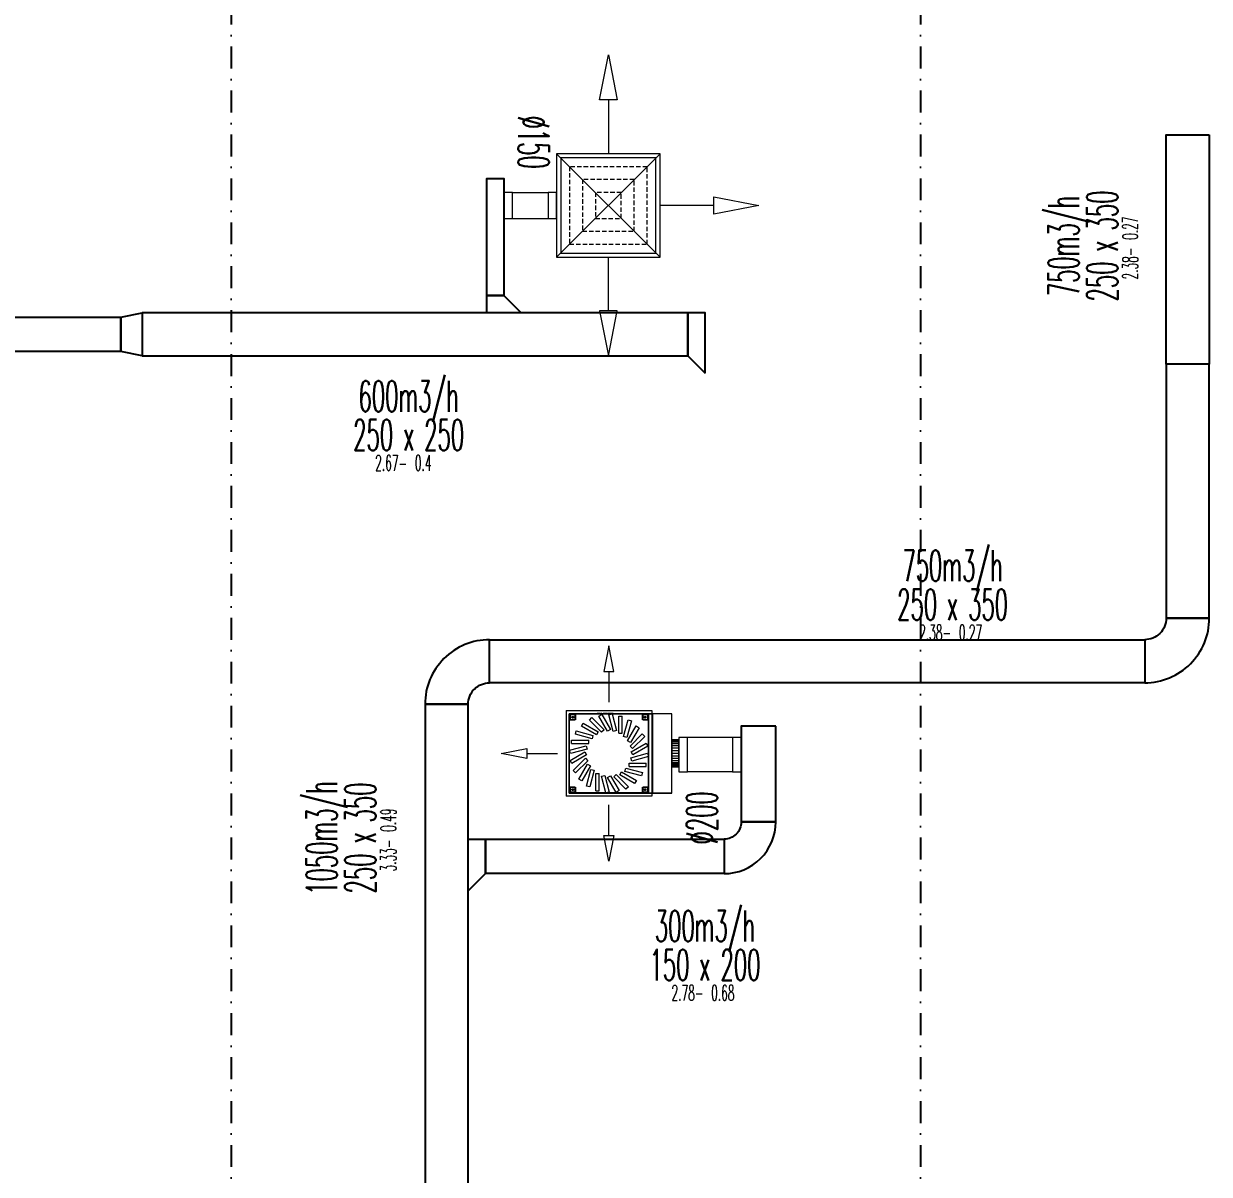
# Model space of a CAD drawing. Header units: inches. Extents: x -772 to 6765, y -813 to 4093.
# Drawn here: x 730 to 1418, y 2700 to 3368 of the extents above; entities that cross this region are included whole.
import ezdxf
from ezdxf.enums import TextEntityAlignment as Align

# ---------------------------------------------------------------- set-up
doc = ezdxf.new("R2010")
doc.units = ezdxf.units.IN
doc.header["$MEASUREMENT"] = 0
doc.linetypes.add('DASHDOT', pattern=[25.4, 12.7, -6.35, 0, -6.35])
doc.linetypes.add('HIDDEN', pattern=[9.525, 6.35, -3.175])
doc.layers.add('H_STR_Aks', color=250, linetype='DASHDOT')
doc.layers.add('MTY-UFLEME-KANALI', color=20, linetype='Continuous')
doc.layers.add('HIZ-PA', color=253, linetype='Continuous', lineweight=0, transparency=0.5)
for name, color, linetype, lineweight in [('MTY-UFLEME-KANALI-CAP', 21, 'Continuous', 0), ('MTY-UFLEME-KANALI-Flex', 21, 'ZIGZAG', 0), ('STM-U-MENFEZ', 2, 'Continuous', 0), ('VDI3805_Objects', 7, 'Continuous', 0)]:
    doc.layers.add(name, color=color, linetype=linetype, lineweight=lineweight)
doc.styles.add('CAP', font='simplxtw.shx', dxfattribs={"width": 0.65})
doc.linetypes.add('ZIGZAG', pattern='A,0.0001,-0.2,[131,ltypeshp.shx,S=0.2,R=0,X=-0.2,Y=0],-0.4,[131,ltypeshp.shx,S=0.2,R=180.00002,X=0.2,Y=0],-0.2', length=0.8001)

# ---------------------------------------------------------------- blocks, each defined once
blk = doc.blocks.new('A$C19886442')
at = {"layer": 'STM-U-MENFEZ'}
for points in [[(5.15, 48.82), (8.04, 48.82), (5.15, 63.71), (2.26, 48.82), (5.15, 48.82), (5.15, 31)], [(-42.56, 1.2), (-42.56, -1.69), (-57.46, 1.2), (-42.56, 4.09), (-42.56, 1.2), (-24.75, 1.2)], [(5.15, -46.51), (8.04, -46.51), (5.15, -61.41), (2.26, -46.51), (5.15, -46.51), (5.15, -28.7)]]:
    blk.add_lwpolyline(points, dxfattribs=at)
at = {"layer": 'VDI3805_Objects', "color": 7}
for p, q in [((-19.75, 26.1), (30.05, 26.1)), ((-19.75, 26.1), (-19.75, -23.7)), ((-6.15, 20.55), (-4.74, 21.96)), ((-4.74, 21.96), (2.33, 14.89)), ((-1.81, 24.25), (-1.81, 24.35)), ((-1.81, 24.35), (7.75, 24.35)), ((7.75, 24.25), (-1.81, 24.25)), ((-0.76, 22.81), (0.97, 23.81)), ((4.24, 14.15), (-0.76, 22.81)), ((0.97, 23.81), (5.97, 15.15)), ((5.03, 23.6), (6.97, 24.12)), ((7.62, 13.94), (5.03, 23.6)), ((6.97, 24.12), (9.55, 14.46)), ((7.75, 24.25), (7.75, 24.35)), ((10.84, 22.87), (12.84, 22.87)), ((10.84, 12.87), (10.84, 22.87)), ((12.84, 12.87), (12.84, 22.87)), ((13.66, 11), (16.25, 20.66)), ((16.25, 20.66), (18.18, 20.14)), ((30.05, 26.1), (30.05, -23.7)), ((-14.31, 12.31), (-13.79, 14.24)), ((-13.79, 14.24), (-4.13, 11.65)), ((-10.77, 16.96), (-9.77, 18.69)), ((-2.11, 11.96), (-10.77, 16.96)), ((-9.77, 18.69), (-1.11, 13.69)), ((0.92, 13.47), (-6.15, 20.55)), ((2.33, 14.89), (0.92, 13.47)), ((5.97, 15.15), (4.24, 14.15)), ((9.55, 14.46), (7.62, 13.94)), ((18.18, 20.14), (15.59, 10.48)), ((15.91, 8.46), (20.91, 17.12)), ((22.64, 16.12), (17.64, 7.46)), ((20.91, 17.12), (22.64, 16.12)), ((-16.52, 8.89), (-6.52, 8.89)), ((-16.52, 6.89), (-16.52, 8.89)), ((-16.52, 6.89), (-6.52, 6.89)), ((-4.65, 9.72), (-14.31, 12.31)), ((-6.52, 6.89), (-6.52, 8.89)), ((-4.13, 11.65), (-4.65, 9.72)), ((-1.11, 13.69), (-2.11, 11.96)), ((10.84, 12.87), (12.84, 12.87)), ((15.59, 10.48), (13.66, 11)), ((17.64, 7.46), (15.91, 8.46)), ((17.42, 5.43), (24.49, 12.5)), ((18.1, 2.11), (26.76, 7.11)), ((25.9, 11.09), (18.83, 4.02)), ((24.49, 12.5), (25.9, 11.09)), ((26.76, 7.11), (27.76, 5.38)), ((-17.77, 3.02), (-8.11, 5.61)), ((-17.25, 1.09), (-17.77, 3.02)), ((-17.46, -2.97), (-8.8, 2.03)), ((-7.59, 3.68), (-17.25, 1.09)), ((-7.8, 0.3), (-16.46, -4.7)), ((-8.8, 2.03), (-7.8, 0.3)), ((-8.11, 5.61), (-7.59, 3.68)), ((18.83, 4.02), (17.42, 5.43)), ((17.89, -1.27), (27.55, 1.32)), ((19.1, 0.38), (18.1, 2.11)), ((27.76, 5.38), (19.1, 0.38)), ((27.55, 1.32), (28.07, -0.61)), ((-16.46, -4.7), (-17.46, -2.97)), ((-15.61, -8.68), (-8.54, -1.61)), ((-7.12, -3.02), (-14.19, -10.1)), ((-12.34, -13.72), (-7.34, -5.06)), ((-5.61, -6.06), (-10.61, -14.72)), ((-8.54, -1.61), (-7.12, -3.02)), ((-7.34, -5.06), (-5.61, -6.06)), ((16.81, -4.48), (26.81, -4.48)), ((16.81, -6.48), (16.81, -4.48)), ((16.81, -6.48), (26.81, -6.48)), ((18.41, -3.2), (17.89, -1.27)), ((28.07, -0.61), (18.41, -3.2)), ((26.81, -6.48), (26.81, -4.48)), ((-14.19, -10.1), (-15.61, -8.68)), ((-10.61, -14.72), (-12.34, -13.72)), ((-7.89, -17.74), (-5.3, -8.08)), ((-3.37, -8.59), (-5.95, -18.25)), ((-5.3, -8.08), (-3.37, -8.59)), ((-2.54, -20.46), (-2.54, -10.46)), ((-2.54, -10.46), (-0.54, -10.46)), ((-0.54, -20.46), (-0.54, -10.46)), ((0.74, -12.06), (2.67, -11.54)), ((3.33, -21.71), (0.74, -12.06)), ((2.67, -11.54), (5.26, -21.2)), ((4.32, -12.74), (6.06, -11.74)), ((9.32, -21.4), (4.32, -12.74)), ((6.06, -11.74), (11.06, -20.4)), ((7.96, -12.48), (9.38, -11.07)), ((15.03, -19.55), (7.96, -12.48)), ((9.38, -11.07), (16.45, -18.14)), ((11.41, -11.29), (12.41, -9.56)), ((20.07, -16.29), (11.41, -11.29)), ((12.41, -9.56), (21.07, -14.56)), ((14.43, -9.24), (14.95, -7.31)), ((24.09, -11.83), (14.43, -9.24)), ((14.95, -7.31), (24.6, -9.9)), ((24.6, -9.9), (24.09, -11.83)), ((-5.95, -18.25), (-7.89, -17.74)), ((-2.54, -20.46), (-0.54, -20.46)), ((11.06, -20.4), (9.32, -21.4)), ((16.45, -18.14), (15.03, -19.55)), ((21.07, -14.56), (20.07, -16.29)), ((30.05, -23.7), (-19.75, -23.7)), ((5.26, -21.2), (3.33, -21.71))]:
    blk.add_line(p, q, dxfattribs=at)
at = {"layer": 'VDI3805_Objects', "color": 0}
for p, q in [((29.95, 26), (-19.65, 26)), ((-19.65, 26), (-19.65, -23.6)), ((29.95, 26), (29.95, -23.6)), ((29.95, -23.6), (-19.65, -23.6))]:
    blk.add_line(p, q, dxfattribs=at)
at = {"layer": 'VDI3805_Objects', "color": 253}
for p, q in [((28.2, 24.25), (-17.9, 24.25)), ((-17.9, -21.85), (-17.9, 24.25)), ((-17.8, 24.15), (28.1, 24.15)), ((-17.8, -21.75), (-17.8, 24.15)), ((-14.75, 23.7), (-17.35, 23.7)), ((-17.35, 23.7), (-17.35, 20.7)), ((-17.35, 23.7), (-14.35, 23.7)), ((-17.35, 20.7), (-14.75, 20.7)), ((-14.35, 20.7), (-17.35, 20.7)), ((-16.35, 22.2), (-16.34, 22.3)), ((-16.34, 22.11), (-16.35, 22.2)), ((-16.34, 22.3), (-16.31, 22.39)), ((-16.31, 22.01), (-16.34, 22.11)), ((-16.31, 22.39), (-16.27, 22.48)), ((-16.27, 21.93), (-16.31, 22.01)), ((-16.27, 22.48), (-16.21, 22.56)), ((-16.21, 21.85), (-16.27, 21.93)), ((-16.21, 22.56), (-16.13, 22.62)), ((-16.13, 21.79), (-16.21, 21.85)), ((-16.13, 22.62), (-16.04, 22.67)), ((-16.04, 21.74), (-16.13, 21.79)), ((-16.04, 22.67), (-15.95, 22.69)), ((-15.95, 21.71), (-16.04, 21.74)), ((-15.95, 22.69), (-15.85, 22.7)), ((-15.85, 21.7), (-15.95, 21.71)), ((-15.85, 22.7), (-15.75, 22.69)), ((-15.75, 21.71), (-15.85, 21.7)), ((-15.75, 22.69), (-15.66, 22.67)), ((-15.66, 21.74), (-15.75, 21.71)), ((-15.66, 22.67), (-15.57, 22.62)), ((-15.57, 21.79), (-15.66, 21.74)), ((-15.57, 22.62), (-15.5, 22.56)), ((-15.5, 21.85), (-15.57, 21.79)), ((-15.5, 22.56), (-15.44, 22.48)), ((-15.44, 21.93), (-15.5, 21.85)), ((-15.44, 22.48), (-15.39, 22.39)), ((-15.39, 22.01), (-15.44, 21.93)), ((-15.39, 22.39), (-15.36, 22.3)), ((-15.36, 22.11), (-15.39, 22.01)), ((-15.36, 22.3), (-15.35, 22.2)), ((-15.35, 22.2), (-15.36, 22.11)), ((-14.75, 23.7), (-14.75, 20.7)), ((-14.35, 23.7), (-14.35, 20.7)), ((24.65, 20.7), (24.65, 23.7)), ((24.65, 23.7), (27.65, 23.7)), ((27.65, 20.7), (24.65, 20.7)), ((27.65, 23.7), (25.05, 23.7)), ((25.05, 20.7), (25.05, 23.7)), ((25.05, 20.7), (27.65, 20.7)), ((25.65, 22.2), (25.66, 22.3)), ((25.66, 22.11), (25.65, 22.2)), ((25.66, 22.3), (25.69, 22.39)), ((25.69, 22.01), (25.66, 22.11)), ((25.69, 22.39), (25.73, 22.48)), ((25.73, 21.93), (25.69, 22.01)), ((25.73, 22.48), (25.79, 22.56)), ((25.79, 21.85), (25.73, 21.93)), ((25.79, 22.56), (25.87, 22.62)), ((25.87, 21.79), (25.79, 21.85)), ((25.87, 22.62), (25.96, 22.67)), ((25.96, 21.74), (25.87, 21.79)), ((25.96, 22.67), (26.05, 22.69)), ((26.05, 21.71), (25.96, 21.74)), ((26.05, 22.69), (26.15, 22.7)), ((26.15, 21.7), (26.05, 21.71)), ((26.15, 22.7), (26.25, 22.69)), ((26.25, 21.71), (26.15, 21.7)), ((26.25, 22.69), (26.34, 22.67)), ((26.34, 21.74), (26.25, 21.71)), ((26.34, 22.67), (26.43, 22.62)), ((26.43, 21.79), (26.34, 21.74)), ((26.43, 22.62), (26.5, 22.56)), ((26.5, 21.85), (26.43, 21.79)), ((26.5, 22.56), (26.56, 22.48)), ((26.56, 21.93), (26.5, 21.85)), ((26.56, 22.48), (26.61, 22.39)), ((26.61, 22.01), (26.56, 21.93)), ((26.61, 22.39), (26.64, 22.3)), ((26.64, 22.11), (26.61, 22.01)), ((26.64, 22.3), (26.65, 22.2)), ((26.65, 22.2), (26.64, 22.11)), ((27.65, 20.7), (27.65, 23.7)), ((28.1, 24.15), (28.1, -21.75)), ((28.2, -21.85), (28.2, 24.25)), ((28.2, 24.25), (30.47, 24.25)), ((41.7, 24.25), (28.2, 24.25)), ((30.47, 24.25), (30.47, -21.85)), ((41.7, 24.25), (30.47, 24.25)), ((41.6, -21.85), (41.6, 24.25)), ((41.6, 24.25), (41.7, 24.25)), ((41.7, -21.85), (41.7, 24.25)), ((41.7, -21.85), (41.7, 24.25)), ((41.7, 8.95), (41.7, 9.1)), ((45.7, 9.1), (41.7, 9.1)), ((45.7, 9), (41.7, 9)), ((41.7, 9), (41.7, 8.85)), ((41.7, 8.5), (41.7, 8.95)), ((45.7, 8.95), (41.7, 8.95)), ((45.7, 8.85), (41.7, 8.85)), ((41.7, 8.85), (41.7, 8.41)), ((41.7, 7.77), (41.7, 8.5)), ((45.7, 8.5), (41.7, 8.5)), ((45.7, 8.41), (41.7, 8.41)), ((41.7, 8.41), (41.7, 7.69)), ((41.7, 6.79), (41.7, 7.77)), ((45.7, 7.77), (41.7, 7.77)), ((45.7, 7.69), (41.7, 7.69)), ((41.7, 7.69), (41.7, 6.72)), ((45.7, 8.95), (45.7, 9.1)), ((45.7, 8.85), (45.7, 9)), ((45.7, 8.5), (45.7, 8.95)), ((45.7, 8.41), (45.7, 8.85)), ((45.7, 7.77), (45.7, 8.5)), ((45.7, 7.69), (45.7, 8.41)), ((45.7, 6.79), (45.7, 7.77)), ((45.7, 6.72), (45.7, 7.69)), ((41.7, 5.59), (41.7, 6.79)), ((45.7, 6.79), (41.7, 6.79)), ((45.7, 6.72), (41.7, 6.72)), ((41.7, 6.72), (41.7, 5.54)), ((41.7, 4.23), (41.7, 5.59)), ((45.7, 5.59), (41.7, 5.59)), ((45.7, 5.54), (41.7, 5.54)), ((41.7, 5.54), (41.7, 4.19)), ((41.7, 2.74), (41.7, 4.23)), ((45.7, 4.23), (41.7, 4.23)), ((45.7, 4.19), (41.7, 4.19)), ((41.7, 4.19), (41.7, 2.73)), ((41.7, 1.2), (41.7, 2.74)), ((45.7, 2.74), (41.7, 2.74)), ((45.7, 2.73), (41.7, 2.73)), ((41.7, 2.73), (41.7, 1.2)), ((41.7, -0.34), (41.7, 1.2)), ((45.7, 1.2), (41.7, 1.2)), ((41.7, 1.2), (41.7, -0.32)), ((45.7, 5.59), (45.7, 6.79)), ((45.7, 5.54), (45.7, 6.72)), ((45.7, 4.23), (45.7, 5.59)), ((45.7, 4.19), (45.7, 5.54)), ((45.7, 2.74), (45.7, 4.23)), ((45.7, 2.73), (45.7, 4.19)), ((45.7, 1.2), (45.7, 2.74)), ((45.7, 1.2), (45.7, 2.73)), ((45.7, -0.34), (45.7, 1.2)), ((45.7, -0.32), (45.7, 1.2)), ((45.7, -0.32), (41.7, -0.32)), ((41.7, -0.32), (41.7, -1.78)), ((41.7, -1.82), (41.7, -0.34)), ((45.7, -0.34), (41.7, -0.34)), ((45.7, -1.78), (41.7, -1.78)), ((41.7, -1.78), (41.7, -3.13)), ((41.7, -3.19), (41.7, -1.82)), ((45.7, -1.82), (41.7, -1.82)), ((45.7, -3.13), (41.7, -3.13)), ((41.7, -3.13), (41.7, -4.31)), ((41.7, -4.38), (41.7, -3.19)), ((45.7, -3.19), (41.7, -3.19)), ((45.7, -4.31), (41.7, -4.31)), ((41.7, -4.31), (41.7, -5.28)), ((41.7, -5.36), (41.7, -4.38)), ((45.7, -4.38), (41.7, -4.38)), ((45.7, -5.28), (41.7, -5.28)), ((41.7, -5.28), (41.7, -6)), ((41.7, -6.09), (41.7, -5.36)), ((45.7, -5.36), (41.7, -5.36)), ((45.7, -6), (41.7, -6)), ((41.7, -6), (41.7, -6.45)), ((41.7, -6.54), (41.7, -6.09)), ((45.7, -6.09), (41.7, -6.09)), ((45.7, -6.45), (41.7, -6.45)), ((41.7, -6.45), (41.7, -6.6)), ((41.7, -6.54), (41.7, -6.7)), ((45.7, -6.54), (41.7, -6.54)), ((45.7, -6.6), (41.7, -6.6)), ((45.7, -6.7), (41.7, -6.7)), ((45.7, -1.78), (45.7, -0.32)), ((45.7, -1.82), (45.7, -0.34)), ((45.7, -3.13), (45.7, -1.78)), ((45.7, -3.19), (45.7, -1.82)), ((45.7, -4.31), (45.7, -3.13)), ((45.7, -4.38), (45.7, -3.19)), ((45.7, -5.28), (45.7, -4.31)), ((45.7, -5.36), (45.7, -4.38)), ((45.7, -6), (45.7, -5.28)), ((45.7, -6.09), (45.7, -5.36)), ((45.7, -6.45), (45.7, -6)), ((45.7, -6.54), (45.7, -6.09)), ((45.7, -6.6), (45.7, -6.45)), ((45.7, -6.7), (45.7, -6.54)), ((-14.75, -18.3), (-17.35, -18.3)), ((-17.35, -18.3), (-17.35, -21.3)), ((-17.35, -18.3), (-14.35, -18.3)), ((-16.35, -19.8), (-16.34, -19.7)), ((-16.34, -19.89), (-16.35, -19.8)), ((-16.34, -19.7), (-16.31, -19.61)), ((-16.31, -19.99), (-16.34, -19.89)), ((-16.31, -19.61), (-16.27, -19.52)), ((-16.27, -20.07), (-16.31, -19.99)), ((-16.27, -19.52), (-16.21, -19.44)), ((-16.21, -20.15), (-16.27, -20.07)), ((-16.21, -19.44), (-16.13, -19.38)), ((-16.13, -20.21), (-16.21, -20.15)), ((-16.13, -19.38), (-16.04, -19.33)), ((-16.04, -20.26), (-16.13, -20.21)), ((-16.04, -19.33), (-15.95, -19.31)), ((-15.95, -20.29), (-16.04, -20.26)), ((-15.95, -19.31), (-15.85, -19.3)), ((-15.85, -20.3), (-15.95, -20.29)), ((-15.85, -19.3), (-15.75, -19.31)), ((-15.75, -20.29), (-15.85, -20.3)), ((-15.75, -19.31), (-15.66, -19.33)), ((-15.66, -20.26), (-15.75, -20.29)), ((-15.66, -19.33), (-15.57, -19.38)), ((-15.57, -20.21), (-15.66, -20.26)), ((-15.57, -19.38), (-15.5, -19.44)), ((-15.5, -20.15), (-15.57, -20.21)), ((-15.5, -19.44), (-15.44, -19.52)), ((-15.44, -20.07), (-15.5, -20.15)), ((-15.44, -19.52), (-15.39, -19.61)), ((-15.39, -19.99), (-15.44, -20.07)), ((-15.39, -19.61), (-15.36, -19.7)), ((-15.36, -19.89), (-15.39, -19.99)), ((-15.36, -19.7), (-15.35, -19.8)), ((-15.35, -19.8), (-15.36, -19.89)), ((-14.75, -18.3), (-14.75, -21.3)), ((-14.35, -18.3), (-14.35, -21.3)), ((24.65, -21.3), (24.65, -18.3)), ((24.65, -18.3), (27.65, -18.3)), ((27.65, -18.3), (25.05, -18.3)), ((25.05, -21.3), (25.05, -18.3)), ((25.65, -19.8), (25.66, -19.7)), ((25.66, -19.89), (25.65, -19.8)), ((25.66, -19.7), (25.69, -19.61)), ((25.69, -19.99), (25.66, -19.89)), ((25.69, -19.61), (25.73, -19.52)), ((25.73, -20.07), (25.69, -19.99)), ((25.73, -19.52), (25.79, -19.44)), ((25.79, -20.15), (25.73, -20.07)), ((25.79, -19.44), (25.87, -19.38)), ((25.87, -20.21), (25.79, -20.15)), ((25.87, -19.38), (25.96, -19.33)), ((25.96, -20.26), (25.87, -20.21)), ((25.96, -19.33), (26.05, -19.31)), ((26.05, -20.29), (25.96, -20.26)), ((26.05, -19.31), (26.15, -19.3)), ((26.15, -20.3), (26.05, -20.29)), ((26.15, -19.3), (26.25, -19.31)), ((26.25, -20.29), (26.15, -20.3)), ((26.25, -19.31), (26.34, -19.33)), ((26.34, -20.26), (26.25, -20.29)), ((26.34, -19.33), (26.43, -19.38)), ((26.43, -20.21), (26.34, -20.26)), ((26.43, -19.38), (26.5, -19.44)), ((26.5, -20.15), (26.43, -20.21)), ((26.5, -19.44), (26.56, -19.52)), ((26.56, -20.07), (26.5, -20.15)), ((26.56, -19.52), (26.61, -19.61)), ((26.61, -19.99), (26.56, -20.07)), ((26.61, -19.61), (26.64, -19.7)), ((26.64, -19.89), (26.61, -19.99)), ((26.64, -19.7), (26.65, -19.8)), ((26.65, -19.8), (26.64, -19.89)), ((27.65, -21.3), (27.65, -18.3)), ((-17.9, -21.85), (28.2, -21.85)), ((28.1, -21.75), (-17.8, -21.75)), ((-17.35, -21.3), (-14.75, -21.3)), ((-14.35, -21.3), (-17.35, -21.3)), ((27.65, -21.3), (24.65, -21.3)), ((25.05, -21.3), (27.65, -21.3)), ((28.2, -21.85), (30.47, -21.85)), ((41.7, -21.85), (28.2, -21.85)), ((30.47, -21.85), (41.7, -21.85)), ((41.7, -21.85), (41.6, -21.85))]:
    blk.add_line(p, q, dxfattribs=at)
at = {"layer": 'VDI3805_Objects', "color": 38}
for p, q in [((-1.57, 24.38), (-1.74, 24.38)), ((-1.74, 24.38), (-1.74, 24.26)), ((-1.74, 24.38), (-1.51, 24.38)), ((-1.74, 24.26), (-1.57, 24.26)), ((-1.51, 24.26), (-1.74, 24.26)), ((-1.38, 24.38), (-1.57, 24.38)), ((-1.57, 24.38), (-1.57, 24.26)), ((-1.57, 24.26), (-1.38, 24.26)), ((-1.51, 24.38), (-1.51, 24.26)), ((-1.35, 24.38), (-1.38, 24.38)), ((-1.38, 24.38), (-1.38, 24.26)), ((-1.38, 24.26), (-1.35, 24.26)), ((-1.35, 24.38), (-1.23, 24.38)), ((-1.35, 24.38), (-1.35, 24.26)), ((-1.23, 24.26), (-1.35, 24.26)), ((-1.23, 24.38), (-1.23, 24.26)), ((-0.95, 24.38), (-1.07, 24.38)), ((-1.07, 24.26), (-1.07, 24.38)), ((-0.95, 24.26), (-1.07, 24.26)), ((-0.95, 24.26), (-0.95, 24.38)), ((-0.69, 24.38), (-0.8, 24.38)), ((-0.8, 24.38), (-0.8, 24.26)), ((-0.8, 24.38), (-0.69, 24.38)), ((-0.8, 24.26), (-0.69, 24.26)), ((-0.69, 24.26), (-0.8, 24.26)), ((-0.38, 24.38), (-0.69, 24.38)), ((-0.69, 24.38), (-0.69, 24.26)), ((-0.69, 24.38), (-0.69, 24.26)), ((-0.69, 24.38), (-0.39, 24.38)), ((-0.69, 24.26), (-0.38, 24.26)), ((-0.39, 24.26), (-0.69, 24.26)), ((-0.39, 24.38), (-0.39, 24.26)), ((-0.39, 24.38), (-0.27, 24.38)), ((-0.27, 24.26), (-0.39, 24.26)), ((-0.27, 24.38), (-0.38, 24.38)), ((-0.38, 24.38), (-0.38, 24.26)), ((-0.38, 24.26), (-0.27, 24.26)), ((-0.27, 24.38), (-0.27, 24.26)), ((0.01, 24.38), (-0.11, 24.38)), ((-0.11, 24.38), (-0.11, 24.26)), ((-0.11, 24.26), (0.01, 24.26)), ((0.28, 24.38), (0.01, 24.38)), ((0.01, 24.38), (0.01, 24.26)), ((0.01, 24.26), (0.28, 24.26)), ((0.28, 24.38), (0.39, 24.38)), ((0.28, 24.38), (0.28, 24.26)), ((0.39, 24.26), (0.28, 24.26)), ((0.39, 24.38), (0.39, 24.26)), ((0.56, 24.38), (0.55, 24.38)), ((0.55, 24.38), (0.55, 24.26)), ((0.55, 24.38), (0.61, 24.38)), ((0.61, 24.38), (0.55, 24.38)), ((0.55, 24.38), (0.55, 24.26)), ((0.55, 24.38), (0.56, 24.38)), ((0.55, 24.26), (0.56, 24.26)), ((0.61, 24.26), (0.55, 24.26)), ((0.55, 24.26), (0.61, 24.26)), ((0.56, 24.26), (0.55, 24.26)), ((0.56, 24.38), (0.59, 24.38)), ((0.59, 24.38), (0.56, 24.38)), ((0.56, 24.38), (0.56, 24.26)), ((0.59, 24.26), (0.56, 24.26)), ((0.56, 24.26), (0.59, 24.26)), ((0.59, 24.38), (0.59, 24.26)), ((0.59, 24.38), (0.62, 24.38)), ((0.62, 24.38), (0.59, 24.38)), ((0.59, 24.38), (0.59, 24.26)), ((0.62, 24.26), (0.59, 24.26)), ((0.59, 24.26), (0.62, 24.26)), ((0.61, 24.38), (0.61, 24.26)), ((0.61, 24.38), (0.67, 24.38)), ((0.67, 24.38), (0.61, 24.38)), ((0.61, 24.38), (0.61, 24.26)), ((0.67, 24.26), (0.61, 24.26)), ((0.61, 24.26), (0.67, 24.26)), ((0.62, 24.38), (0.62, 24.26)), ((0.62, 24.38), (0.65, 24.38)), ((0.65, 24.38), (0.62, 24.38)), ((0.62, 24.38), (0.62, 24.26)), ((0.65, 24.26), (0.62, 24.26)), ((0.62, 24.26), (0.65, 24.26)), ((0.65, 24.38), (0.65, 24.26)), ((0.65, 24.38), (0.68, 24.38)), ((0.68, 24.38), (0.65, 24.38)), ((0.65, 24.38), (0.65, 24.26)), ((0.68, 24.26), (0.65, 24.26)), ((0.65, 24.26), (0.68, 24.26)), ((0.67, 24.38), (0.67, 24.26)), ((0.67, 24.38), (0.73, 24.38)), ((0.73, 24.38), (0.67, 24.38)), ((0.67, 24.38), (0.67, 24.26)), ((0.73, 24.26), (0.67, 24.26)), ((0.67, 24.26), (0.73, 24.26)), ((0.68, 24.38), (0.68, 24.26)), ((0.68, 24.38), (0.72, 24.38)), ((0.72, 24.38), (0.68, 24.38)), ((0.68, 24.38), (0.68, 24.26)), ((0.72, 24.26), (0.68, 24.26)), ((0.68, 24.26), (0.72, 24.26)), ((0.72, 24.38), (0.72, 24.26)), ((0.72, 24.38), (0.76, 24.38)), ((0.76, 24.38), (0.72, 24.38)), ((0.72, 24.38), (0.72, 24.26)), ((0.76, 24.26), (0.72, 24.26)), ((0.72, 24.26), (0.76, 24.26)), ((0.73, 24.38), (0.73, 24.26)), ((0.73, 24.38), (0.8, 24.38)), ((0.8, 24.38), (0.73, 24.38)), ((0.73, 24.38), (0.73, 24.26)), ((0.8, 24.26), (0.73, 24.26)), ((0.73, 24.26), (0.8, 24.26)), ((0.76, 24.38), (0.76, 24.26)), ((0.76, 24.38), (0.79, 24.38)), ((0.79, 24.38), (0.76, 24.38)), ((0.76, 24.38), (0.76, 24.26)), ((0.79, 24.26), (0.76, 24.26)), ((0.76, 24.26), (0.79, 24.26)), ((0.79, 24.38), (0.79, 24.26)), ((0.79, 24.38), (0.82, 24.38)), ((0.83, 24.38), (0.79, 24.38)), ((0.79, 24.38), (0.79, 24.26)), ((0.82, 24.26), (0.79, 24.26)), ((0.79, 24.26), (0.83, 24.26)), ((0.8, 24.38), (0.8, 24.26)), ((0.8, 24.38), (0.85, 24.38)), ((0.85, 24.38), (0.8, 24.38)), ((0.8, 24.38), (0.8, 24.26)), ((0.85, 24.26), (0.8, 24.26)), ((0.8, 24.26), (0.85, 24.26)), ((0.82, 24.38), (0.82, 24.26)), ((0.82, 24.38), (0.85, 24.38)), ((0.85, 24.26), (0.82, 24.26)), ((0.85, 24.38), (0.83, 24.38)), ((0.83, 24.38), (0.83, 24.26)), ((0.83, 24.26), (0.85, 24.26)), ((0.85, 24.38), (0.85, 24.26)), ((0.85, 24.38), (0.88, 24.38)), ((0.88, 24.38), (0.85, 24.38)), ((0.85, 24.38), (0.85, 24.26)), ((0.85, 24.38), (0.85, 24.26)), ((0.85, 24.38), (0.91, 24.38)), ((0.91, 24.38), (0.85, 24.38)), ((0.85, 24.38), (0.85, 24.26)), ((0.88, 24.26), (0.85, 24.26)), ((0.85, 24.26), (0.88, 24.26)), ((0.91, 24.26), (0.85, 24.26)), ((0.85, 24.26), (0.91, 24.26)), ((0.88, 24.38), (0.88, 24.26)), ((0.88, 24.38), (0.9, 24.38)), ((0.9, 24.38), (0.88, 24.38)), ((0.88, 24.38), (0.88, 24.26)), ((0.9, 24.26), (0.88, 24.26)), ((0.88, 24.26), (0.9, 24.26)), ((0.9, 24.38), (0.9, 24.26)), ((0.9, 24.38), (0.91, 24.38)), ((0.91, 24.38), (0.9, 24.38)), ((0.9, 24.38), (0.9, 24.26)), ((0.91, 24.26), (0.9, 24.26)), ((0.9, 24.26), (0.91, 24.26)), ((0.91, 24.38), (0.91, 24.26)), ((0.91, 24.38), (0.91, 24.38)), ((0.91, 24.38), (0.91, 24.26)), ((0.91, 24.38), (0.91, 24.38)), ((0.91, 24.38), (0.91, 24.26)), ((0.91, 24.38), (0.91, 24.26)), ((0.91, 24.38), (0.96, 24.38)), ((0.96, 24.38), (0.91, 24.38)), ((0.91, 24.38), (0.91, 24.26)), ((0.91, 24.26), (0.91, 24.26)), ((0.91, 24.26), (0.91, 24.26)), ((0.96, 24.26), (0.91, 24.26)), ((0.91, 24.26), (0.96, 24.26)), ((0.96, 24.38), (0.96, 24.26)), ((0.96, 24.38), (1, 24.38)), ((1, 24.38), (0.96, 24.38)), ((0.96, 24.38), (0.96, 24.26)), ((1, 24.26), (0.96, 24.26)), ((0.96, 24.26), (1, 24.26)), ((1, 24.38), (1, 24.26)), ((1, 24.38), (1.02, 24.38)), ((1.02, 24.26), (1, 24.26)), ((1.02, 24.38), (1.02, 24.26)), ((1.02, 24.38), (1.04, 24.38)), ((1.04, 24.26), (1.02, 24.26)), ((1.04, 24.38), (1.04, 24.26)), ((1.04, 24.38), (1.05, 24.38)), ((1.05, 24.26), (1.04, 24.26)), ((1.05, 24.38), (1.05, 24.26)), ((1.2, 24.38), (1.58, 24.38)), ((1.2, 24.38), (1.2, 24.26)), ((1.2, 24.38), (1.47, 24.38)), ((1.58, 24.26), (1.2, 24.26)), ((1.47, 24.26), (1.2, 24.26)), ((1.47, 24.38), (1.47, 24.26)), ((1.58, 24.38), (1.58, 24.26)), ((2.25, 24.38), (1.73, 24.38)), ((1.73, 24.38), (1.73, 24.26)), ((1.73, 24.38), (1.93, 24.38)), ((1.73, 24.26), (2.25, 24.26)), ((1.93, 24.26), (1.73, 24.26)), ((1.93, 24.38), (1.93, 24.26)), ((1.93, 24.38), (2.05, 24.38)), ((2.05, 24.26), (1.93, 24.26)), ((2.05, 24.38), (2.05, 24.26)), ((2.05, 24.38), (2.25, 24.38)), ((2.25, 24.26), (2.05, 24.26)), ((2.25, 24.38), (2.25, 24.26)), ((2.35, 24.38), (2.34, 24.38)), ((2.34, 24.38), (2.34, 24.26)), ((2.34, 24.38), (2.34, 24.38)), ((2.34, 24.38), (2.34, 24.26)), ((2.34, 24.26), (2.35, 24.26)), ((2.34, 24.26), (2.34, 24.26)), ((2.37, 24.38), (2.35, 24.38)), ((2.35, 24.38), (2.35, 24.26)), ((2.35, 24.26), (2.37, 24.26)), ((2.4, 24.38), (2.37, 24.38)), ((2.37, 24.38), (2.37, 24.26)), ((2.37, 24.26), (2.37, 24.38)), ((2.37, 24.38), (2.38, 24.38)), ((2.37, 24.26), (2.4, 24.26)), ((2.38, 24.26), (2.37, 24.26)), ((2.39, 24.38), (2.38, 24.38)), ((2.38, 24.26), (2.38, 24.38)), ((2.38, 24.26), (2.39, 24.26)), ((2.39, 24.26), (2.39, 24.38)), ((2.4, 24.38), (2.39, 24.38)), ((2.39, 24.26), (2.4, 24.26)), ((2.44, 24.38), (2.4, 24.38)), ((2.4, 24.38), (2.4, 24.26)), ((2.4, 24.26), (2.4, 24.38)), ((2.43, 24.38), (2.4, 24.38)), ((2.4, 24.26), (2.44, 24.26)), ((2.4, 24.26), (2.43, 24.26)), ((2.43, 24.26), (2.43, 24.38)), ((2.46, 24.38), (2.43, 24.38)), ((2.43, 24.26), (2.46, 24.26)), ((2.48, 24.38), (2.44, 24.38)), ((2.44, 24.38), (2.44, 24.26)), ((2.44, 24.26), (2.48, 24.26)), ((2.46, 24.38), (2.45, 24.38)), ((2.45, 24.38), (2.45, 24.26)), ((2.45, 24.38), (2.45, 24.38)), ((2.45, 24.38), (2.45, 24.26)), ((2.45, 24.38), (2.46, 24.38)), ((2.52, 24.38), (2.45, 24.38)), ((2.45, 24.38), (2.45, 24.26)), ((2.45, 24.38), (2.5, 24.38)), ((2.45, 24.26), (2.46, 24.26)), ((2.45, 24.26), (2.45, 24.26)), ((2.46, 24.26), (2.45, 24.26)), ((2.45, 24.26), (2.52, 24.26)), ((2.5, 24.26), (2.45, 24.26)), ((2.45, 24.26), (2.45, 24.26)), ((2.46, 24.26), (2.46, 24.38)), ((2.49, 24.38), (2.46, 24.38)), ((2.47, 24.38), (2.46, 24.38)), ((2.46, 24.38), (2.46, 24.26)), ((2.46, 24.38), (2.46, 24.38)), ((2.46, 24.38), (2.46, 24.26)), ((2.46, 24.38), (2.46, 24.26)), ((2.46, 24.38), (2.46, 24.38)), ((2.46, 24.38), (2.46, 24.26)), ((2.46, 24.38), (2.47, 24.38)), ((2.46, 24.26), (2.49, 24.26)), ((2.46, 24.26), (2.47, 24.26)), ((2.46, 24.26), (2.46, 24.26)), ((2.46, 24.26), (2.46, 24.26)), ((2.47, 24.26), (2.46, 24.26)), ((2.49, 24.38), (2.47, 24.38)), ((2.47, 24.38), (2.47, 24.26)), ((2.47, 24.38), (2.47, 24.26)), ((2.47, 24.38), (2.48, 24.38)), ((2.47, 24.26), (2.49, 24.26)), ((2.48, 24.26), (2.47, 24.26)), ((2.52, 24.38), (2.48, 24.38)), ((2.48, 24.38), (2.48, 24.26)), ((2.48, 24.38), (2.48, 24.26)), ((2.48, 24.38), (2.49, 24.38)), ((2.48, 24.26), (2.52, 24.26)), ((2.49, 24.26), (2.48, 24.26)), ((2.49, 24.26), (2.49, 24.38)), ((2.53, 24.38), (2.49, 24.38)), ((2.5, 24.38), (2.49, 24.38)), ((2.49, 24.38), (2.49, 24.26)), ((2.49, 24.38), (2.49, 24.26)), ((2.49, 24.38), (2.51, 24.38)), ((2.49, 24.26), (2.53, 24.26)), ((2.49, 24.26), (2.5, 24.26)), ((2.51, 24.26), (2.49, 24.26)), ((2.51, 24.38), (2.5, 24.38)), ((2.5, 24.38), (2.5, 24.26)), ((2.5, 24.38), (2.5, 24.26)), ((2.5, 24.38), (2.57, 24.38)), ((2.5, 24.26), (2.5, 24.38)), ((2.5, 24.38), (2.5, 24.38)), ((2.5, 24.26), (2.5, 24.38)), ((2.5, 24.38), (2.5, 24.38)), ((2.5, 24.26), (2.5, 24.38)), ((2.5, 24.38), (2.5, 24.38)), ((2.5, 24.26), (2.5, 24.38)), ((2.5, 24.26), (2.5, 24.38)), ((2.5, 24.38), (2.5, 24.38)), ((2.51, 24.38), (2.5, 24.38)), ((2.5, 24.26), (2.51, 24.26)), ((2.57, 24.26), (2.5, 24.26)), ((2.5, 24.26), (2.5, 24.26)), ((2.5, 24.26), (2.5, 24.26)), ((2.5, 24.26), (2.5, 24.26)), ((2.5, 24.26), (2.5, 24.26)), ((2.5, 24.26), (2.51, 24.26)), ((2.53, 24.38), (2.51, 24.38)), ((2.51, 24.38), (2.51, 24.26)), ((2.51, 24.38), (2.51, 24.26)), ((2.51, 24.38), (2.52, 24.38)), ((2.51, 24.26), (2.51, 24.38)), ((2.52, 24.38), (2.51, 24.38)), ((2.51, 24.26), (2.53, 24.26)), ((2.52, 24.26), (2.51, 24.26)), ((2.51, 24.26), (2.52, 24.26)), ((2.57, 24.38), (2.52, 24.38)), ((2.52, 24.38), (2.52, 24.26)), ((2.52, 24.38), (2.52, 24.26)), ((2.52, 24.26), (2.52, 24.38)), ((2.52, 24.26), (2.52, 24.38)), ((2.52, 24.38), (2.52, 24.38)), ((2.53, 24.38), (2.52, 24.38)), ((2.52, 24.26), (2.57, 24.26)), ((2.52, 24.26), (2.52, 24.26)), ((2.52, 24.26), (2.53, 24.26)), ((2.53, 24.26), (2.53, 24.38)), ((2.57, 24.38), (2.53, 24.38)), ((2.66, 24.38), (2.53, 24.38)), ((2.53, 24.38), (2.53, 24.26)), ((2.62, 24.38), (2.53, 24.38)), ((2.53, 24.26), (2.57, 24.26)), ((2.53, 24.26), (2.66, 24.26)), ((2.53, 24.26), (2.62, 24.26)), ((2.61, 24.38), (2.57, 24.38)), ((2.57, 24.38), (2.57, 24.26)), ((2.6, 24.38), (2.57, 24.38)), ((2.57, 24.38), (2.57, 24.26)), ((2.57, 24.38), (2.62, 24.38)), ((2.57, 24.26), (2.61, 24.26)), ((2.57, 24.26), (2.6, 24.26)), ((2.62, 24.26), (2.57, 24.26)), ((2.6, 24.26), (2.6, 24.38)), ((2.64, 24.38), (2.6, 24.38)), ((2.6, 24.26), (2.64, 24.26)), ((2.65, 24.38), (2.61, 24.38)), ((2.61, 24.38), (2.61, 24.26)), ((2.65, 24.26), (2.61, 24.26)), ((2.62, 24.38), (2.62, 24.26)), ((2.62, 24.38), (2.66, 24.38)), ((2.66, 24.26), (2.62, 24.26)), ((2.64, 24.26), (2.64, 24.38)), ((2.67, 24.38), (2.64, 24.38)), ((2.64, 24.26), (2.67, 24.26)), ((2.69, 24.38), (2.65, 24.38)), ((2.65, 24.38), (2.65, 24.26)), ((2.69, 24.26), (2.65, 24.26)), ((2.66, 24.38), (2.66, 24.26)), ((2.67, 24.26), (2.67, 24.38)), ((2.7, 24.38), (2.67, 24.38)), ((2.67, 24.26), (2.7, 24.26)), ((2.73, 24.38), (2.69, 24.38)), ((2.69, 24.38), (2.69, 24.26)), ((2.73, 24.26), (2.69, 24.26)), ((2.7, 24.26), (2.7, 24.38)), ((2.73, 24.38), (2.7, 24.38)), ((2.7, 24.26), (2.73, 24.26)), ((2.73, 24.38), (2.76, 24.38)), ((2.73, 24.26), (2.73, 24.38)), ((2.75, 24.38), (2.73, 24.38)), ((2.73, 24.38), (2.73, 24.26)), ((2.76, 24.26), (2.73, 24.26)), ((2.73, 24.26), (2.75, 24.26)), ((2.75, 24.26), (2.75, 24.38)), ((2.76, 24.38), (2.75, 24.38)), ((2.75, 24.26), (2.76, 24.26)), ((2.76, 24.38), (2.76, 24.26)), ((2.78, 24.38), (2.76, 24.38)), ((2.76, 24.26), (2.76, 24.38)), ((2.76, 24.26), (2.76, 24.38)), ((2.76, 24.38), (2.76, 24.38)), ((2.78, 24.26), (2.76, 24.26)), ((2.76, 24.26), (2.76, 24.26)), ((2.79, 24.38), (2.78, 24.38)), ((2.78, 24.38), (2.78, 24.26)), ((2.79, 24.26), (2.78, 24.26)), ((2.8, 24.38), (2.79, 24.38)), ((2.79, 24.38), (2.79, 24.26)), ((2.8, 24.26), (2.79, 24.26)), ((2.8, 24.38), (2.8, 24.26)), ((2.94, 24.38), (2.91, 24.38)), ((2.91, 24.38), (2.91, 24.26)), ((2.91, 24.38), (3.22, 24.38)), ((2.91, 24.26), (2.94, 24.26)), ((3.22, 24.26), (2.91, 24.26)), ((3.25, 24.38), (2.94, 24.38)), ((2.94, 24.38), (2.94, 24.26)), ((2.94, 24.26), (3.25, 24.26)), ((3.27, 24.38), (2.96, 24.38)), ((2.96, 24.38), (2.96, 24.26)), ((2.96, 24.38), (3.8, 24.38)), ((2.96, 24.26), (3.27, 24.26)), ((3.8, 24.26), (2.96, 24.26)), ((3.03, 24.38), (2.99, 24.38)), ((2.99, 24.38), (2.99, 24.26)), ((2.99, 24.38), (3.3, 24.38)), ((2.99, 24.26), (3.03, 24.26)), ((3.3, 24.26), (2.99, 24.26)), ((3.34, 24.38), (3.03, 24.38)), ((3.03, 24.38), (3.03, 24.26)), ((3.03, 24.26), (3.34, 24.26)), ((3.11, 24.38), (3.08, 24.38)), ((3.08, 24.38), (3.08, 24.26)), ((3.08, 24.38), (3.39, 24.38)), ((3.08, 24.26), (3.11, 24.26)), ((3.39, 24.26), (3.08, 24.26)), ((3.42, 24.38), (3.11, 24.38)), ((3.11, 24.38), (3.11, 24.26)), ((3.11, 24.26), (3.42, 24.26)), ((3.2, 24.38), (3.16, 24.38)), ((3.16, 24.38), (3.16, 24.26)), ((3.16, 24.38), (3.47, 24.38)), ((3.16, 24.26), (3.2, 24.26)), ((3.47, 24.26), (3.16, 24.26)), ((3.44, 24.38), (3.2, 24.38)), ((3.2, 24.38), (3.2, 24.26)), ((3.2, 24.26), (3.44, 24.26)), ((3.22, 24.38), (3.22, 24.26)), ((3.22, 24.38), (3.25, 24.38)), ((3.25, 24.26), (3.22, 24.26)), ((3.25, 24.38), (3.25, 24.26)), ((3.28, 24.38), (3.25, 24.38)), ((3.25, 24.38), (3.25, 24.26)), ((3.25, 24.38), (3.39, 24.38)), ((3.25, 24.26), (3.28, 24.26)), ((3.39, 24.26), (3.25, 24.26)), ((4.11, 24.38), (3.27, 24.38)), ((3.27, 24.38), (3.27, 24.26)), ((3.27, 24.26), (4.11, 24.26)), ((3.36, 24.38), (3.28, 24.38)), ((3.28, 24.38), (3.28, 24.26)), ((3.28, 24.26), (3.36, 24.26)), ((3.3, 24.38), (3.3, 24.26)), ((3.3, 24.38), (3.34, 24.38)), ((3.34, 24.26), (3.3, 24.26)), ((3.34, 24.38), (3.34, 24.26)), ((3.39, 24.38), (3.36, 24.38)), ((3.36, 24.38), (3.36, 24.26)), ((3.36, 24.26), (3.39, 24.26)), ((3.39, 24.38), (3.39, 24.26)), ((3.39, 24.38), (3.42, 24.38)), ((3.39, 24.38), (3.39, 24.26)), ((3.42, 24.26), (3.39, 24.26)), ((3.42, 24.38), (3.42, 24.26)), ((3.47, 24.38), (3.44, 24.38)), ((3.44, 24.38), (3.44, 24.26)), ((3.44, 24.26), (3.47, 24.26)), ((3.47, 24.38), (3.47, 24.26)), ((3.54, 24.38), (3.85, 24.38)), ((3.58, 24.38), (3.54, 24.38)), ((3.54, 24.38), (3.54, 24.26)), ((3.85, 24.26), (3.54, 24.26)), ((3.54, 24.26), (3.58, 24.26)), ((3.8, 24.38), (3.58, 24.38)), ((3.58, 24.38), (3.58, 24.26)), ((3.58, 24.38), (3.61, 24.38)), ((3.89, 24.38), (3.58, 24.38)), ((3.58, 24.38), (3.58, 24.26)), ((3.58, 24.26), (3.8, 24.26)), ((3.61, 24.26), (3.58, 24.26)), ((3.58, 24.26), (3.89, 24.26)), ((3.61, 24.38), (3.77, 24.38)), ((3.61, 24.38), (3.61, 24.26)), ((3.77, 24.26), (3.61, 24.26)), ((3.63, 24.38), (3.94, 24.38)), ((3.66, 24.38), (3.63, 24.38)), ((3.63, 24.38), (3.63, 24.26)), ((3.94, 24.26), (3.63, 24.26)), ((3.63, 24.26), (3.66, 24.26)), ((3.72, 24.38), (3.66, 24.38)), ((3.66, 24.38), (3.66, 24.26)), ((3.66, 24.38), (3.69, 24.38)), ((3.97, 24.38), (3.66, 24.38)), ((3.66, 24.38), (3.66, 24.26)), ((3.66, 24.26), (3.72, 24.26)), ((3.69, 24.26), (3.66, 24.26)), ((3.66, 24.26), (3.97, 24.26)), ((3.69, 24.38), (3.69, 24.26)), ((3.69, 24.38), (3.72, 24.38)), ((3.72, 24.26), (3.69, 24.26)), ((3.71, 24.38), (4.03, 24.38)), ((3.75, 24.38), (3.71, 24.38)), ((3.71, 24.38), (3.71, 24.26)), ((4.03, 24.26), (3.71, 24.26)), ((3.71, 24.26), (3.75, 24.26)), ((3.72, 24.38), (3.72, 24.26)), ((4.06, 24.38), (3.75, 24.38)), ((3.75, 24.38), (3.75, 24.26)), ((3.75, 24.26), (4.06, 24.26)), ((3.77, 24.38), (3.77, 24.26)), ((3.77, 24.38), (3.8, 24.38)), ((3.8, 24.26), (3.77, 24.26)), ((3.8, 24.38), (3.8, 24.26)), ((3.8, 24.38), (4.11, 24.38)), ((3.8, 24.38), (3.8, 24.26)), ((4.11, 24.26), (3.8, 24.26)), ((3.85, 24.38), (3.85, 24.26)), ((3.85, 24.38), (3.89, 24.38)), ((3.89, 24.26), (3.85, 24.26)), ((3.89, 24.38), (3.89, 24.26)), ((3.94, 24.38), (3.94, 24.26)), ((3.94, 24.38), (3.97, 24.38)), ((3.97, 24.26), (3.94, 24.26)), ((3.97, 24.38), (3.97, 24.26)), ((4.03, 24.38), (4.03, 24.26)), ((4.03, 24.38), (4.06, 24.38)), ((4.06, 24.26), (4.03, 24.26)), ((4.06, 24.38), (4.06, 24.26)), ((4.11, 24.38), (4.11, 24.26)), ((4.16, 24.38), (4.15, 24.38)), ((4.15, 24.38), (4.15, 24.26)), ((4.16, 24.26), (4.15, 24.26)), ((4.19, 24.38), (4.16, 24.38)), ((4.16, 24.38), (4.16, 24.26)), ((4.16, 24.26), (4.19, 24.26)), ((4.25, 24.38), (4.19, 24.38)), ((4.19, 24.38), (4.19, 24.26)), ((4.19, 24.26), (4.25, 24.26)), ((4.32, 24.38), (4.25, 24.38)), ((4.25, 24.38), (4.25, 24.26)), ((4.25, 24.26), (4.32, 24.26)), ((4.32, 24.38), (4.41, 24.38)), ((4.32, 24.38), (4.32, 24.26)), ((4.41, 24.26), (4.32, 24.26)), ((4.41, 24.38), (4.41, 24.26)), ((4.41, 24.38), (4.52, 24.38)), ((4.52, 24.26), (4.41, 24.26)), ((4.42, 24.26), (4.42, 24.38)), ((4.42, 24.38), (4.44, 24.38)), ((4.42, 24.26), (4.42, 24.38)), ((4.42, 24.38), (4.42, 24.38)), ((4.44, 24.26), (4.42, 24.26)), ((4.42, 24.26), (4.42, 24.26)), ((4.44, 24.26), (4.44, 24.38)), ((4.44, 24.38), (4.47, 24.38)), ((4.47, 24.26), (4.44, 24.26)), ((4.47, 24.26), (4.47, 24.38)), ((4.47, 24.38), (4.51, 24.38)), ((4.51, 24.26), (4.47, 24.26)), ((4.51, 24.26), (4.51, 24.38)), ((4.51, 24.38), (4.56, 24.38)), ((4.56, 24.26), (4.51, 24.26)), ((4.52, 24.38), (4.52, 24.26)), ((4.52, 24.38), (4.63, 24.38)), ((4.63, 24.26), (4.52, 24.26)), ((4.56, 24.26), (4.56, 24.38)), ((4.56, 24.38), (4.62, 24.38)), ((4.62, 24.26), (4.56, 24.26)), ((4.62, 24.26), (4.62, 24.38)), ((4.62, 24.38), (4.68, 24.38)), ((4.68, 24.26), (4.62, 24.26)), ((4.63, 24.38), (4.63, 24.26)), ((4.63, 24.38), (4.75, 24.38)), ((4.75, 24.26), (4.63, 24.26)), ((4.68, 24.26), (4.68, 24.38)), ((4.75, 24.38), (4.68, 24.38)), ((4.68, 24.26), (4.75, 24.26)), ((4.75, 24.38), (4.75, 24.26)), ((4.81, 24.38), (4.75, 24.38)), ((4.87, 24.38), (4.75, 24.38)), ((4.75, 24.26), (4.81, 24.26)), ((4.75, 24.26), (4.87, 24.26)), ((4.81, 24.26), (4.81, 24.38)), ((4.87, 24.38), (4.81, 24.38)), ((4.81, 24.26), (4.87, 24.26)), ((4.87, 24.26), (4.87, 24.38)), ((4.93, 24.38), (4.87, 24.38)), ((4.98, 24.38), (4.87, 24.38)), ((4.87, 24.38), (4.87, 24.26)), ((4.87, 24.26), (4.93, 24.26)), ((4.87, 24.26), (4.98, 24.26)), ((4.93, 24.26), (4.93, 24.38)), ((4.98, 24.38), (4.93, 24.38)), ((4.93, 24.26), (4.98, 24.26)), ((4.98, 24.26), (4.98, 24.38)), ((5.02, 24.38), (4.98, 24.38)), ((5.08, 24.38), (4.98, 24.38)), ((4.98, 24.38), (4.98, 24.26)), ((4.98, 24.26), (5.02, 24.26)), ((4.98, 24.26), (5.08, 24.26)), ((5.02, 24.26), (5.02, 24.38)), ((5.05, 24.38), (5.02, 24.38)), ((5.02, 24.26), (5.05, 24.26)), ((5.05, 24.26), (5.05, 24.38)), ((5.07, 24.38), (5.05, 24.38)), ((5.05, 24.26), (5.07, 24.26)), ((5.07, 24.26), (5.07, 24.38)), ((5.08, 24.38), (5.07, 24.38)), ((5.07, 24.26), (5.08, 24.26)), ((5.08, 24.26), (5.08, 24.38)), ((5.17, 24.38), (5.08, 24.38)), ((5.08, 24.38), (5.08, 24.26)), ((5.08, 24.26), (5.17, 24.26)), ((5.25, 24.38), (5.17, 24.38)), ((5.17, 24.38), (5.17, 24.26)), ((5.25, 24.26), (5.17, 24.26)), ((5.3, 24.38), (5.25, 24.38)), ((5.25, 24.38), (5.25, 24.26)), ((5.3, 24.26), (5.25, 24.26)), ((5.34, 24.38), (5.3, 24.38)), ((5.3, 24.38), (5.3, 24.26)), ((5.34, 24.26), (5.3, 24.26)), ((5.35, 24.38), (5.34, 24.38)), ((5.34, 24.38), (5.34, 24.26)), ((5.35, 24.26), (5.34, 24.26)), ((5.35, 24.38), (5.35, 24.26)), ((5.72, 24.38), (5.46, 24.38)), ((5.46, 24.38), (5.46, 24.26)), ((5.46, 24.38), (5.86, 24.38)), ((5.46, 24.26), (5.72, 24.26)), ((5.86, 24.26), (5.46, 24.26)), ((5.53, 24.38), (5.52, 24.38)), ((5.52, 24.38), (5.52, 24.26)), ((5.52, 24.38), (5.53, 24.38)), ((5.52, 24.26), (5.53, 24.26)), ((5.53, 24.26), (5.52, 24.26)), ((5.55, 24.38), (5.53, 24.38)), ((5.53, 24.38), (5.53, 24.26)), ((5.53, 24.38), (5.53, 24.26)), ((5.53, 24.38), (5.56, 24.38)), ((5.53, 24.26), (5.55, 24.26)), ((5.56, 24.26), (5.53, 24.26)), ((5.59, 24.38), (5.55, 24.38)), ((5.55, 24.38), (5.55, 24.26)), ((5.55, 24.26), (5.59, 24.26)), ((5.56, 24.38), (5.56, 24.26)), ((5.56, 24.38), (5.6, 24.38)), ((5.6, 24.26), (5.56, 24.26)), ((5.65, 24.38), (5.59, 24.38)), ((5.59, 24.38), (5.59, 24.26)), ((5.59, 24.26), (5.65, 24.26)), ((5.6, 24.38), (5.6, 24.26)), ((5.6, 24.38), (5.65, 24.38)), ((5.65, 24.26), (5.6, 24.26)), ((5.71, 24.38), (5.65, 24.38)), ((5.65, 24.38), (5.65, 24.26)), ((5.65, 24.38), (5.65, 24.26)), ((5.65, 24.38), (5.72, 24.38)), ((5.65, 24.26), (5.71, 24.26)), ((5.72, 24.26), (5.65, 24.26)), ((5.79, 24.38), (5.71, 24.38)), ((5.71, 24.38), (5.71, 24.26)), ((5.71, 24.26), (5.79, 24.26)), ((5.72, 24.38), (5.72, 24.26)), ((5.87, 24.38), (5.79, 24.38)), ((5.79, 24.38), (5.79, 24.26)), ((5.79, 24.26), (5.87, 24.26)), ((5.8, 24.26), (5.8, 24.38)), ((5.8, 24.38), (5.81, 24.38)), ((5.8, 24.26), (5.8, 24.38)), ((5.8, 24.38), (5.8, 24.38)), ((5.81, 24.26), (5.8, 24.26)), ((5.8, 24.26), (5.8, 24.26)), ((5.81, 24.26), (5.81, 24.38)), ((5.81, 24.38), (5.83, 24.38)), ((5.83, 24.26), (5.81, 24.26)), ((5.83, 24.26), (5.83, 24.38)), ((5.83, 24.38), (5.84, 24.38)), ((5.84, 24.26), (5.83, 24.26)), ((5.84, 24.26), (5.84, 24.38)), ((5.84, 24.38), (5.87, 24.38)), ((5.87, 24.26), (5.84, 24.26)), ((5.86, 24.38), (5.86, 24.26)), ((5.86, 24.38), (6.18, 24.38)), ((6.18, 24.26), (5.86, 24.26)), ((5.96, 24.38), (5.87, 24.38)), ((5.87, 24.38), (5.87, 24.26)), ((5.87, 24.26), (5.87, 24.38)), ((5.87, 24.38), (5.9, 24.38)), ((5.87, 24.26), (5.96, 24.26)), ((5.9, 24.26), (5.87, 24.26)), ((5.9, 24.26), (5.9, 24.38)), ((5.9, 24.38), (5.93, 24.38)), ((5.93, 24.26), (5.9, 24.26)), ((5.93, 24.26), (5.93, 24.38)), ((5.96, 24.38), (5.93, 24.38)), ((5.93, 24.26), (5.96, 24.26)), ((6.46, 24.38), (5.96, 24.38)), ((5.96, 24.38), (5.96, 24.26)), ((5.96, 24.26), (5.96, 24.38)), ((6.19, 24.38), (5.96, 24.38)), ((5.96, 24.26), (6.46, 24.26)), ((5.96, 24.26), (6.19, 24.26)), ((6.18, 24.38), (6.46, 24.38)), ((6.18, 24.38), (6.18, 24.26)), ((6.46, 24.26), (6.18, 24.26)), ((6.19, 24.26), (6.19, 24.38)), ((6.46, 24.38), (6.46, 24.26)), ((7.65, 24.38), (6.68, 24.38)), ((6.68, 24.38), (6.68, 24.26)), ((6.68, 24.38), (7, 24.38)), ((6.68, 24.26), (7.65, 24.26)), ((7, 24.26), (6.68, 24.26)), ((7, 24.38), (7.33, 24.38)), ((7, 24.38), (7, 24.26)), ((7.33, 24.26), (7, 24.26)), ((7.33, 24.38), (7.33, 24.26)), ((7.33, 24.38), (7.65, 24.38)), ((7.65, 24.26), (7.33, 24.26)), ((7.65, 24.38), (7.65, 24.26))]:
    blk.add_line(p, q, dxfattribs=at)
blk = doc.blocks.new('UFLX-2')
at = {"layer": 'MTY-UFLEME-KANALI-Flex', "ltscale": 0.5}
for p, q in [((-10, 5), (-10, 31.25)), ((10, 5), (10, 31.25))]:
    blk.add_line(p, q, dxfattribs=at)
at = {"layer": 'MTY-UFLEME-KANALI-Flex', "linetype": 'ByBlock', "ltscale": 0.5}
for points in [[(10, 36.25), (-10, 36.25), (-10, 31.25), (10, 31.25)], [(10, 5), (-10, 5), (-10, 0), (10, 0)]]:
    blk.add_lwpolyline(points, close=True, dxfattribs=at)
at = {"layer": 'MTY-UFLEME-KANALI-Flex', "ltscale": 0.5, "style": 'CAP', "width": 0.65}
blk.add_attdef('X', text='', height=20, dxfattribs=at).set_placement((-36.68, 13.88), align=Align.CENTER)
blk = doc.blocks.new('*U190')
at = {"color": 2}
for p, q in [((-5.07, 127.46), (0, 153.57)), ((0, 153.57), (5.07, 127.46)), ((0, 127.46), (-5.07, 127.46)), ((5.07, 127.46), (0, 127.46)), ((0, 127.46), (0, 96.25)), ((-87.32, 66.25), (-61.21, 71.31)), ((-61.21, 71.31), (-61.21, 66.25)), ((87.32, 66.25), (61.21, 71.31)), ((61.21, 71.31), (61.21, 66.25)), ((-61.21, 61.18), (-87.32, 66.25)), ((-61.21, 66.25), (-61.21, 61.18)), ((-61.21, 66.25), (-30, 66.25)), ((61.21, 66.25), (30, 66.25)), ((61.21, 66.25), (61.21, 61.18)), ((61.21, 61.18), (87.32, 66.25))]:
    blk.add_line(p, q, dxfattribs=at)
at = {"color": 1}
for p, q in [((-30, 36.25), (30, 96.25)), ((30, 36.25), (-30, 96.25))]:
    blk.add_line(p, q, dxfattribs=at)
blk.add_lwpolyline([(30, 36.25), (30, 96.25), (-30, 96.25), (-30, 36.25)], close=True, dxfattribs=at)
at = {"color": 2}
blk.add_lwpolyline([(27.6, 38.65), (27.6, 93.85), (-27.6, 93.85), (-27.6, 38.65)], close=True, dxfattribs=at)
at = {"color": 15, "linetype": 'HIDDEN', "ltscale": 0.4}
for points in [[(22.5, 43.75), (22.5, 88.75), (-22.5, 88.75), (-22.5, 43.75)], [(15, 51.25), (15, 81.25), (-15, 81.25), (-15, 51.25)], [(7.5, 58.75), (7.5, 73.75), (-7.5, 73.75), (-7.5, 58.75)]]:
    blk.add_lwpolyline(points, close=True, dxfattribs=at)
at = {"layer": 'MTY-UFLEME-KANALI-Flex', "ltscale": 0.5}
for p, q in [((-7.5, 10.64), (-7.5, 31.25)), ((7.5, 10.64), (7.5, 31.25))]:
    blk.add_line(p, q, dxfattribs=at)
at = {"layer": 'MTY-UFLEME-KANALI-Flex', "linetype": 'ByBlock', "ltscale": 0.5}
for points in [[(7.5, 36.25), (-7.5, 36.25), (-7.5, 31.25), (7.5, 31.25)], [(7.5, 10.64), (-7.5, 10.64), (-7.5, 5.64), (7.5, 5.64)]]:
    blk.add_lwpolyline(points, close=True, dxfattribs=at)
at = {"layer": 'MTY-UFLEME-KANALI-Flex', "color": 7, "ltscale": 0.5, "style": 'CAP', "width": 0.5}
blk.add_attdef('X', text='', height=18, dxfattribs=at).set_placement((-36.68, 13.88), align=Align.CENTER)
blk = doc.blocks.new('*U230')
at = {"layer": 'HIZ-PA', "color": 3, "style": 'CAP', "width": 0.5}
blk.add_attdef('HIZ', text='', height=0.5, dxfattribs=at).set_placement((-0.049, -1.954), align=Align.BOTTOM_RIGHT)
blk.add_attdef('PA', text='', height=0.5, dxfattribs=at).set_placement((0.201, -1.954), align=Align.BOTTOM_LEFT)
at = {"layer": 'MTY-UFLEME-KANALI-CAP', "color": 7, "style": 'CAP', "width": 0.5}
for tag, p in [('DEBI', (0.001, -0.204)), ('X', (0.001, -1.454))]:
    blk.add_attdef(tag, text='', height=1, dxfattribs=at).set_placement(p, align=Align.BOTTOM_CENTER)
blk.add_attdef('A', text='', height=1, dxfattribs=at).set_placement((-0.499, -1.454), align=Align.BOTTOM_RIGHT)
blk.add_attdef('B', text='', height=1, dxfattribs=at).set_placement((0.501, -1.454), align=Align.BOTTOM_LEFT)
blk = doc.blocks.new('mekanik')
at = {"layer": 'MTY-UFLEME-KANALI'}
for points in [[(20687.7, 10143.22), (20687.7, 10010.13), (20662.7, 10010.13), (20662.7, 10143.22)], [(20268.28, 10050), (20268.28, 10118.01), (20278.28, 10118.01), (20278.28, 10050)], [(20288.28, 10040), (20268.28, 10040), (20268.28, 10050), (20278.28, 10050)], [(19805.77, 10017.5), (19805.77, 10037.5), (20055.87, 10037.5), (20055.87, 10017.5)], [(20068.37, 10040), (20068.37, 10015), (20055.87, 10017.5), (20055.87, 10037.5)], [(20385, 10040), (20068.37, 10040), (20068.37, 10015), (20385, 10015)], [(20395, 10005), (20395, 10040), (20385, 10040), (20385, 10015)], [(20687.7, 10010.13), (20662.7, 10010.13), (20662.7, 9862.8), (20687.7, 9862.8)], [(20650.2, 9850.3), (20650.2, 9825.3), (20270, 9825.3), (20270, 9850.3)], [(20257.5, 9812.8), (20232.5, 9812.8), (20232.5, 9078.59), (20257.5, 9078.59)], [(20436.05, 9800.14), (20416.05, 9800.14), (20416.05, 9744.52), (20436.05, 9744.52)], [(20257.5, 9704.52), (20257.5, 9734.52), (20267.5, 9734.52), (20267.5, 9714.52)], [(20267.5, 9714.52), (20267.5, 9734.52), (20406.05, 9734.52), (20406.05, 9714.52)]]:
    blk.add_lwpolyline(points, close=True, dxfattribs=at)
for points in [[(20650.2, 9850.3), (20650.2, 9825.3), (20650.2, 9825.3, 0.414214), (20687.7, 9862.8), (20687.7, 9862.8), (20662.7, 9862.8, -0.414214), (20650.2, 9850.3)], [(20270, 9825.3), (20270, 9850.3), (20270, 9850.3, 0.414214), (20232.5, 9812.8), (20232.5, 9812.8), (20257.5, 9812.8, -0.414214), (20270, 9825.3)], [(20406.05, 9734.52), (20406.05, 9714.52), (20406.05, 9714.52, 0.414214), (20436.05, 9744.52), (20436.05, 9744.52), (20416.05, 9744.52, -0.414214), (20406.05, 9734.52)]]:
    blk.add_lwpolyline(points, format="xyb", close=True, dxfattribs=at)
blk.add_blockref('A$C19886442', (20334.1, 9783.1))
ref = blk.add_blockref('UFLX-2', (20416.05, 9783.53), dxfattribs=dict(at, rotation=90))
ref.add_attrib('X', '%%C200', dxfattribs={"layer": 'MTY-UFLEME-KANALI-Flex', "color": 7, "ltscale": 0.5, "height": 18, "rotation": 90, "style": 'CAP', "width": 0.5}).set_placement((20402.17, 9746.86), align=Align.CENTER)
at = {"layer": 'MTY-UFLEME-KANALI-CAP', "rotation": 270}
blk.add_blockref('*U190', (20272.64, 10102.31), dxfattribs=at).add_auto_attribs({'X': '%%C150'})
at = {"layer": 'MTY-UFLEME-KANALI-CAP', "xscale": 18, "yscale": 18, "zscale": 18, "rotation": 90}
for p, values in [((20613.83, 10078.73), {'DEBI': '750m3/h', 'X': 'x', 'A': '250', 'B': '350', 'PA': '0.27', 'HIZ': '2.38-'}), ((20183.24, 9735.21), {'DEBI': '1050m3/h', 'X': 'x', 'A': '250', 'B': '350', 'PA': '0.49', 'HIZ': '3.33-'})]:
    blk.add_blockref('*U230', p, dxfattribs=at).add_auto_attribs(values)
at = {"layer": 'MTY-UFLEME-KANALI-CAP', "xscale": 18, "yscale": 18, "zscale": 18}
for p, values in [((20222.99, 9980.85), {'DEBI': '600m3/h', 'X': 'x', 'A': '250', 'B': '250', 'PA': '0.4', 'HIZ': '2.67-'}), ((20538.69, 9882.47), {'DEBI': '750m3/h', 'X': 'x', 'A': '250', 'B': '350', 'PA': '0.27', 'HIZ': '2.38-'}), ((20394.96, 9673.36), {'DEBI': '300m3/h', 'X': 'x', 'A': '150', 'B': '200', 'PA': '0.68', 'HIZ': '2.78-'})]:
    blk.add_blockref('*U230', p, dxfattribs=at).add_auto_attribs(values)

msp = doc.modelspace()

# ---------------------------------------------------------------- linework, layer by layer
at = {"layer": 'H_STR_Aks'}
for p, q in [((850, 4043), (850, -712.77)), ((1250, 4043), (1250, -712.77))]:
    msp.add_line(p, q, dxfattribs=at)

# ---------------------------------------------------------------- block references
msp.add_blockref('mekanik', (-19270, -6840))

doc.saveas('drawing.dxf')
